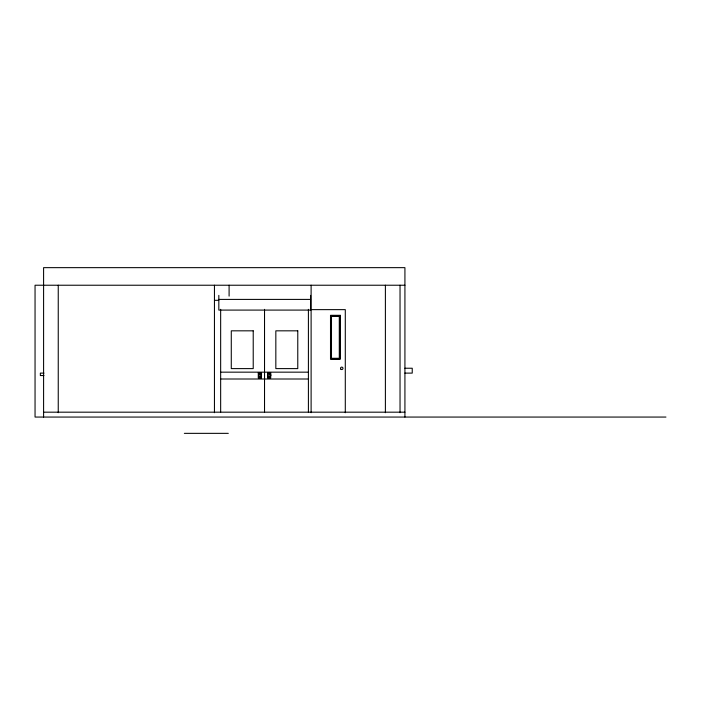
<?xml version="1.0" encoding="UTF-8"?>
<svg xmlns="http://www.w3.org/2000/svg" width="701" height="701" viewBox="0 0 701 701"><rect width="100%" height="100%" fill="white"/><g stroke="black" fill="none" stroke-linecap="round" stroke-linejoin="round"><path stroke-width="1.05" d="M258.949 373.931C261.894 370.847 261.894 380.03 258.949 376.945M259.905 377.357L259.905 373.519M269.158 377.357L269.158 373.519M270.7 378.076L270.779 372.897L267.616 372.801L267.528 377.979L270.586 378.111M404.924 285.228L35.05 285.228L35.05 417.06L665.95 417.06M218.826 299.406L310.596 299.406M214.445 300.317L218.773 300.317M311.113 309.64L345.295 309.64L345.295 412.723M404.924 368.235L412.241 368.235L412.241 373.116L404.924 373.116M220.657 372.161L308.405 372.161M43.97 373.116L40.351 373.116L40.351 375.552L43.97 375.552M259.852 373.694C258.064 373.046 258.003 377.892 259.852 377.182M269.202 373.694C271.611 373.204 270.49 379.513 268.159 377.094C265.959 369.97 274.152 374.72 269.202 377.182M220.657 379.004L308.405 379.004M43.593 412.179L404.924 412.179M184.354 433.349L228.298 433.349M404.924 417.06L404.924 267.651L43.593 267.651L43.593 417.06M400.034 285.228L400.034 412.705M385.392 285.228L385.392 412.705M311.113 285.228L311.113 412.705M310.596 295.375L310.596 310.087L218.826 310.087L218.826 295.375M308.405 309.343L308.405 412.179M264.531 309.343L264.531 412.179M229.096 285.228L229.096 296.12M220.657 309.343L220.657 412.179M214.445 285.228L214.445 412.705M58.244 285.228L58.244 412.705M258.275 372.897L258.275 377.979L261.447 378.076L261.526 372.897L258.275 372.897M340.274 315.319L330.504 315.319L330.504 359.262L340.274 359.262L340.274 315.319M339.783 315.809L330.995 315.809L330.995 358.781L339.783 358.781L339.783 315.809M339.293 316.3L331.485 316.3L331.485 358.29L339.293 358.29L339.293 316.3M253.219 330.828L231.277 330.828L231.277 368.612L253.219 368.612L253.219 330.828M297.776 330.828L275.835 330.828L275.835 368.612L297.776 368.612L297.776 330.828M340.958 369.278A1.236 1.236 0 0 0 342.964 368.551A1.236 1.236 0 0 0 341.334 367.175A1.236 1.236 0 0 0 340.958 369.278"/></g></svg>
